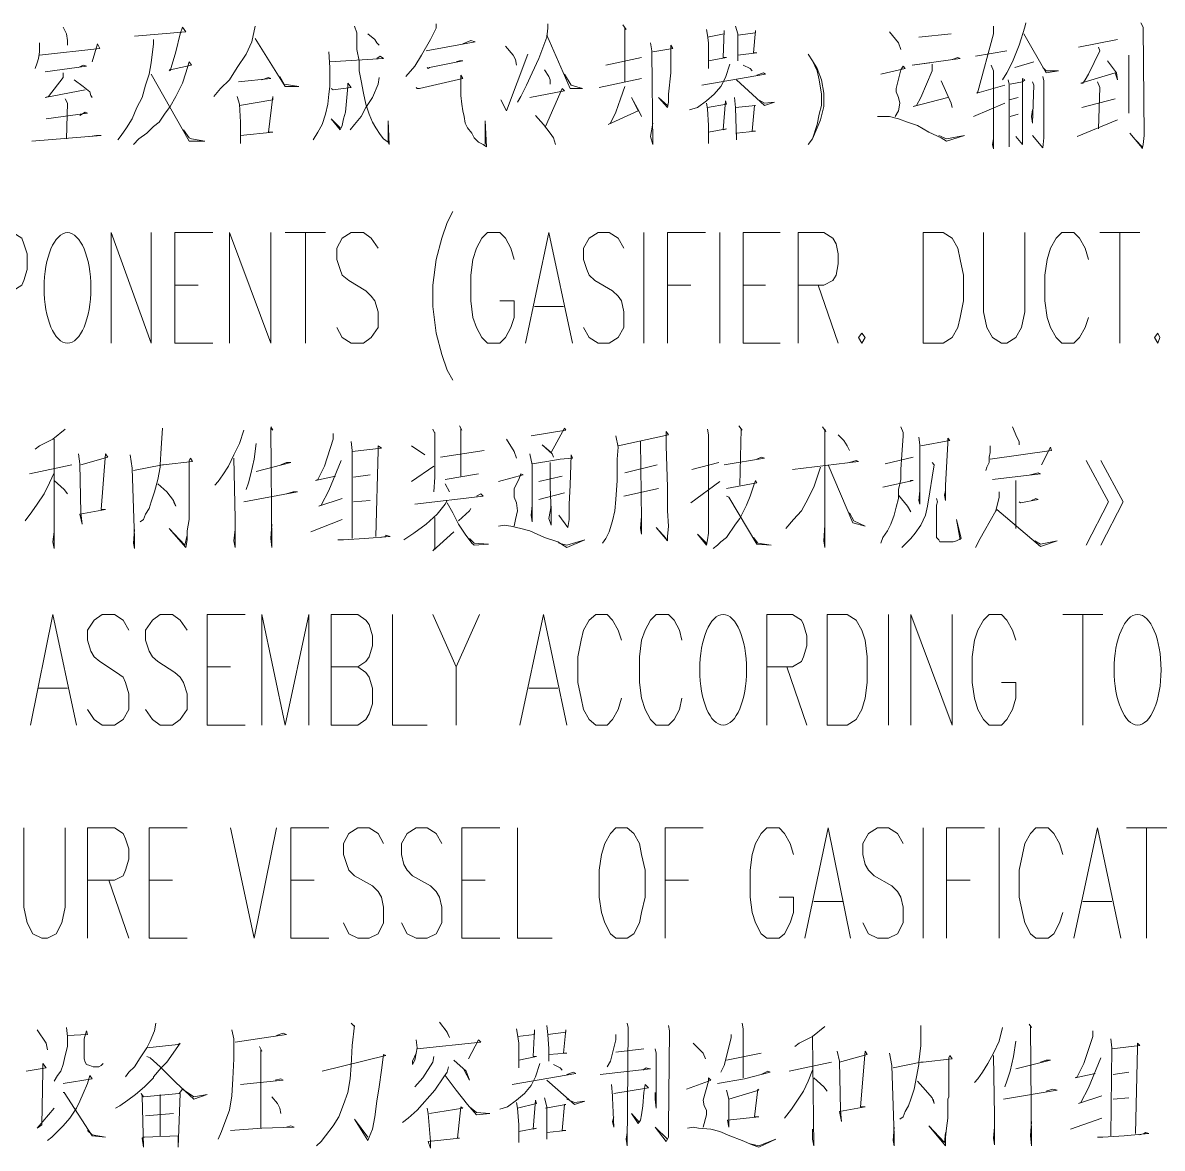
# Model space of a CAD drawing. Header units: millimetres. Extents: x 0 to 588, y 0 to 874.
# Drawn here: x 500.25 to 521.84, y 581.57 to 602.91 of the extents above; entities that cross this region are included whole.
import ezdxf

# ---------------------------------------------------------------- set-up
doc = ezdxf.new("R2010")
doc.units = ezdxf.units.MM
doc.layers.get('0').update_dxf_attribs({"lineweight": 18})

msp = doc.modelspace()

# ---------------------------------------------------------------- linework, layer by layer
at = {"color": 0, "lineweight": 0}
for points in [[(501.015, 602.826), (501.079, 602.7), (501.1, 602.573), (501.1, 602.488)], [(502.37, 602.657), (503.343, 602.742), (503.28, 602.826), (503.238, 602.7), (503.153, 602.361), (503.047, 602.001), (503.026, 602.022), (503.047, 602.022), (503.449, 602.107), (503.407, 602.17), (503.343, 601.959), (503.28, 601.768), (503.216, 601.641), (503.153, 601.514), (503.047, 601.323), (502.941, 601.176), (502.835, 601.028), (502.729, 600.943), (502.603, 600.816), (502.454, 600.71), (502.349, 600.604)], [(504.656, 602.848), (504.592, 602.552), (504.486, 602.319), (504.317, 602.065), (504.169, 601.832), (504, 601.663), (503.873, 601.514)], [(506.539, 602.848), (506.582, 602.721), (506.582, 602.403), (506.624, 602.192), (506.624, 602.001), (506.666, 601.811), (506.709, 601.578), (506.751, 601.366), (506.815, 601.176), (506.878, 601.028), (506.942, 600.922), (507.026, 600.794), (507.09, 600.71), (507.175, 600.646), (507.196, 600.604), (507.175, 601.049), (507.175, 600.646)], [(508.085, 602.89), (508.085, 602.806), (507.979, 602.594), (507.81, 602.297), (507.683, 602.086), (507.513, 601.895)], [(510.201, 602.89), (510.201, 602.806), (510.18, 602.636), (510.032, 602.234), (509.905, 601.959), (509.799, 601.726), (509.693, 601.514), (509.63, 601.409)], [(511.62, 602.869), (511.683, 602.784), (511.662, 602.806), (511.662, 601.789)], [(513.757, 602.848), (513.8, 602.7), (513.8, 602.192), (513.8, 602.297), (514.159, 602.34), (514.096, 602.34), (514.138, 602.763), (514.138, 602.721), (513.8, 602.678)], [(518.647, 602.848), (518.647, 602.7), (518.351, 601.599), (518.329, 601.578), (518.859, 601.726)], [(519.261, 602.911), (519.24, 602.826), (519.134, 602.488), (519.007, 602.17), (518.901, 601.959), (518.816, 601.832)], [(521.441, 602.911), (521.483, 602.826), (521.504, 600.774), (521.483, 600.604), (521.462, 600.519), (521.462, 600.54), (521.229, 600.816)], [(502.729, 602.594), (502.729, 602.509), (502.687, 602.149), (502.645, 601.938), (502.581, 601.726), (502.518, 601.493), (502.412, 601.303), (502.327, 601.091), (502.221, 600.922), (502.116, 600.774), (502.052, 600.689)], [(504.656, 602.615), (505.227, 601.705), (505.481, 601.705), (505.206, 601.747), (505.121, 601.895)], [(506.793, 602.7), (506.921, 602.594), (506.963, 602.53), (507.005, 602.488)], [(510.18, 602.678), (510.625, 601.663), (510.858, 601.663), (510.646, 601.726), (510.519, 601.938)], [(513.207, 602.784), (513.228, 602.678), (513.249, 602.53), (513.249, 602.043), (513.249, 602.192), (513.588, 602.255), (513.524, 602.255), (513.546, 602.763), (513.546, 602.7), (513.228, 602.636)], [(516.678, 602.742), (516.848, 602.53), (516.89, 602.403)], [(517.229, 602.636), (517.842, 602.7)], [(519.218, 602.7), (519.642, 601.959), (519.875, 602.001), (519.642, 602.001), (519.578, 602.065)], [(520.255, 602.446), (520.996, 602.594)], [(500.57, 602.53), (500.57, 602.361), (500.549, 602.234), (500.528, 602.149), (500.486, 602.043)], [(500.57, 602.297), (501.714, 602.424), (501.671, 602.509), (501.565, 602.17)], [(506.053, 602.361), (506.074, 602.065), (506.074, 601.705), (506.053, 601.557), (506.031, 601.366), (505.989, 601.176), (505.926, 600.985), (505.841, 600.837), (505.756, 600.689)], [(507.894, 602.382), (508.825, 602.552), (508.741, 602.573), (508.593, 602.509)], [(509.397, 602.467), (509.545, 602.297), (509.587, 602.212), (509.609, 602.107)], [(512.149, 602.53), (512.17, 602.382), (512.17, 602.361), (512.191, 600.604), (512.149, 600.752), (512.191, 601.006)], [(512.191, 602.361), (512.572, 602.424), (512.53, 602.488), (512.53, 601.959), (512.487, 601.557), (512.487, 601.409), (512.466, 601.303), (512.297, 601.493), (512.466, 601.345)], [(518.308, 602.276), (518.901, 602.382)], [(520.636, 602.446), (520.658, 602.382), (520.446, 601.938), (520.383, 601.832), (520.34, 601.768), (520.298, 601.768), (520.954, 601.959), (520.996, 601.832), (520.975, 601.959), (520.806, 602.192)], [(506.074, 602.17), (507.09, 602.234), (507.026, 602.276), (506.963, 602.234), (507.026, 602.276)], [(507.915, 602.065), (507.937, 602.043), (507.958, 602.065), (508.593, 602.192), (508.529, 602.192), (508.466, 602.17)], [(509.312, 601.451), (509.418, 601.239), (509.82, 602.319)], [(511.302, 602.107), (511.979, 602.255)], [(515.133, 600.604), (515.218, 600.71), (515.324, 600.964), (515.366, 601.069), (515.429, 601.323), (515.429, 601.578), (515.387, 601.832), (515.303, 602.043), (515.218, 602.192), (515.133, 602.319)], [(515.218, 602.192), (515.303, 602.001), (515.345, 601.832), (515.387, 601.557), (515.387, 601.345), (515.345, 601.176), (515.303, 600.985), (515.218, 600.71)], [(517.44, 602.149), (517.102, 602.107), (518.012, 602.234), (517.97, 602.255), (517.864, 602.212)], [(519.409, 602.17), (519.049, 602.065)], [(521.208, 602.297), (521.208, 601.197), (521.208, 601.451)], [(500.676, 601.98), (501.459, 602.086), (501.396, 602.107), (501.311, 602.065)], [(501.015, 601.959), (501.015, 601.874), (500.74, 601.514), (500.676, 601.493), (501.438, 601.641)], [(502.687, 601.938), (503.407, 600.668), (503.703, 600.668), (503.449, 600.71), (503.407, 600.731), (503.301, 600.879)], [(510.138, 602.022), (510.223, 601.895), (510.244, 601.832), (510.244, 601.747)], [(513.652, 602.128), (513.567, 601.874), (513.482, 601.705), (513.355, 601.557), (513.207, 601.43), (513.038, 601.303), (512.889, 601.26)], [(513.122, 601.726), (514.329, 601.938), (514.287, 601.959), (514.159, 601.917)], [(513.905, 602.107), (514.033, 602.043), (514.075, 602.001)], [(516.509, 601.938), (516.975, 602.043), (516.932, 602.086), (516.89, 602.022), (516.805, 601.663), (516.805, 601.599), (516.848, 601.493), (516.869, 601.387), (516.848, 601.239), (516.784, 601.133)], [(517.779, 601.493), (517.123, 601.323), (517.186, 601.345), (517.271, 601.493), (517.483, 602.001), (517.483, 602.128)], [(518.605, 602.107), (518.647, 602.001), (518.647, 600.519), (518.626, 600.604), (518.647, 600.71)], [(501.227, 601.832), (501.396, 601.705), (501.523, 601.599), (501.544, 601.535), (501.565, 601.493)], [(504.338, 601.789), (504.952, 601.853), (504.91, 601.874), (504.783, 601.832)], [(506.095, 601.663), (506.137, 601.641), (506.476, 601.683), (506.413, 601.768), (506.413, 601.705), (506.37, 601.218), (506.328, 601.091), (506.307, 600.964), (506.264, 600.879), (506.095, 601.091), (506.264, 600.922)], [(507.005, 601.874), (506.984, 601.747), (506.878, 601.493), (506.751, 601.303), (506.666, 601.133), (506.539, 600.985), (506.455, 600.879)], [(507.704, 601.683), (507.725, 601.663), (507.767, 601.663), (508.593, 601.853), (508.55, 601.917), (508.55, 601.535), (508.572, 601.366), (508.593, 601.239), (508.614, 601.133), (508.635, 601.006), (508.677, 600.922), (508.762, 600.816), (508.804, 600.731), (508.889, 600.646), (508.974, 600.604), (509.037, 600.562), (509.016, 601.049), (509.016, 600.604)], [(511.175, 601.683), (511.979, 601.853)], [(513.779, 601.832), (514.308, 601.345), (514.498, 601.409), (514.308, 601.387), (514.159, 601.472)], [(517.652, 601.811), (517.842, 601.387), (517.864, 601.303)], [(518.922, 601.832), (518.943, 601.747), (518.943, 600.562), (518.943, 600.668)], [(518.964, 601.747), (519.197, 601.789), (519.24, 601.832), (519.197, 601.853), (519.197, 600.604), (519.07, 600.752)], [(519.388, 601.789), (519.409, 601.726), (519.388, 601.006), (519.366, 601.133), (519.388, 601.26)], [(519.578, 601.895), (519.599, 601.811), (519.599, 600.731), (519.578, 600.54), (519.388, 600.774)], [(520.615, 601.789), (520.658, 601.683), (520.636, 600.9)], [(504.317, 601.514), (504.359, 601.366), (504.38, 601.028), (504.38, 600.625), (504.38, 600.774), (504.994, 600.837), (504.91, 600.837), (504.994, 601.514), (504.994, 601.451), (504.359, 601.345)], [(509.863, 601.493), (510.519, 601.62), (510.476, 601.663), (510.159, 600.943)], [(511.662, 601.705), (511.577, 601.472), (511.493, 601.218), (511.387, 601.006), (511.344, 600.985), (511.916, 601.239), (511.789, 601.493), (511.937, 601.218), (511.979, 601.133)], [(501.057, 601.472), (501.1, 601.387), (501.079, 600.71)], [(513.207, 601.387), (513.228, 601.282), (513.249, 600.964), (513.249, 600.625), (513.249, 600.837), (513.588, 600.9), (513.524, 600.879), (513.567, 601.43), (513.588, 601.366), (513.228, 601.303)], [(513.736, 601.493), (513.757, 601.303), (513.779, 600.689), (513.779, 600.816), (514.138, 600.858), (514.075, 600.858), (514.117, 601.345), (514.138, 601.345), (513.757, 601.303)], [(518.266, 601.133), (518.859, 601.387)], [(518.943, 601.451), (519.112, 601.493)], [(520.319, 601.303), (520.954, 601.472)], [(500.697, 601.091), (501.481, 601.197), (501.438, 601.218), (501.332, 601.154)], [(509.969, 601.154), (510.117, 600.985), (510.244, 600.816), (510.307, 600.731), (510.349, 600.604)], [(516.446, 601.133), (516.678, 601.133), (516.848, 601.091), (517.017, 601.028), (517.207, 600.964), (517.419, 600.837), (517.652, 600.731), (517.758, 600.668), (518.096, 600.774), (517.758, 600.71), (517.61, 600.774)], [(518.964, 601.133), (519.112, 601.176)], [(520.234, 600.752), (520.996, 601.069)], [(500.422, 600.668), (501.735, 600.774), (501.65, 600.774), (501.523, 600.752)], [(521.335, 600.689), (521.462, 600.562)], [(508.402, 599.334), (508.296, 599.122), (508.19, 598.826), (508.085, 598.424), (508.021, 597.937), (508.021, 597.535), (508.085, 597.027), (508.19, 596.625), (508.296, 596.328), (508.402, 596.138)], [(499.555, 596.836), (499.555, 598.932), (500.062, 598.932), (500.232, 598.826), (500.274, 598.72), (500.338, 598.53), (500.338, 598.234), (500.274, 598.022), (500.232, 597.937), (500.062, 597.831), (499.555, 597.831)], [(501.925, 596.836), (501.925, 598.932), (502.687, 596.836), (502.687, 598.932)], [(503.132, 596.836), (503.132, 598.932), (503.851, 598.932)], [(504.169, 596.836), (504.169, 598.932), (504.952, 596.836), (504.952, 598.932)], [(505.227, 598.932), (505.989, 598.932)], [(505.608, 598.932), (505.608, 596.836)], [(506.984, 598.636), (506.857, 598.826), (506.709, 598.932), (506.476, 598.932), (506.307, 598.826), (506.201, 598.636), (506.201, 598.424), (506.264, 598.234), (506.307, 598.128), (506.434, 598.022), (506.751, 597.831), (506.857, 597.726), (506.921, 597.641), (506.984, 597.429), (506.984, 597.133), (506.857, 596.942), (506.709, 596.836), (506.476, 596.836), (506.307, 596.942), (506.201, 597.133)], [(509.566, 598.424), (509.503, 598.636), (509.397, 598.826), (509.291, 598.932), (509.058, 598.932), (508.952, 598.826), (508.847, 598.636), (508.783, 598.424), (508.741, 598.128), (508.741, 597.641), (508.783, 597.323), (508.847, 597.133), (508.952, 596.942), (509.058, 596.836), (509.291, 596.836), (509.397, 596.942), (509.503, 597.133), (509.566, 597.323), (509.566, 597.641), (509.291, 597.641)], [(509.778, 596.836), (510.223, 598.932), (510.667, 596.836)], [(511.641, 598.636), (511.535, 598.826), (511.365, 598.932), (511.154, 598.932), (510.985, 598.826), (510.879, 598.636), (510.879, 598.424), (510.942, 598.234), (510.985, 598.128), (511.09, 598.022), (511.429, 597.831), (511.535, 597.726), (511.598, 597.641), (511.641, 597.429), (511.641, 597.133), (511.535, 596.942), (511.365, 596.836), (511.154, 596.836), (510.985, 596.942), (510.879, 597.133)], [(512.022, 598.932), (512.022, 596.836)], [(512.466, 596.836), (512.466, 598.932), (513.186, 598.932)], [(513.461, 598.932), (513.461, 596.836)], [(513.905, 596.836), (513.905, 598.932), (514.604, 598.932)], [(514.943, 596.836), (514.943, 598.932), (515.429, 598.932), (515.599, 598.826), (515.662, 598.72), (515.705, 598.53), (515.705, 598.339), (515.662, 598.128), (515.599, 598.022), (515.429, 597.937), (514.943, 597.937)], [(518.456, 598.932), (518.456, 597.429), (518.52, 597.133), (518.626, 596.942), (518.795, 596.836), (518.901, 596.836), (519.07, 596.942), (519.176, 597.133), (519.24, 597.429), (519.24, 598.932)], [(520.446, 598.424), (520.383, 598.636), (520.277, 598.826), (520.171, 598.932), (519.938, 598.932), (519.832, 598.826), (519.726, 598.636), (519.663, 598.424), (519.62, 598.128), (519.62, 597.641), (519.663, 597.323), (519.726, 597.133), (519.832, 596.942), (519.938, 596.836), (520.171, 596.836), (520.277, 596.942), (520.383, 597.133), (520.446, 597.323)], [(520.658, 598.932), (521.42, 598.932)], [(521.039, 598.932), (521.039, 596.836)], [(503.132, 597.937), (503.576, 597.937)], [(512.466, 597.937), (512.911, 597.937)], [(513.905, 597.937), (514.329, 597.937)], [(515.324, 597.937), (515.705, 596.836)], [(509.947, 597.535), (510.498, 597.535)], [(503.132, 596.836), (503.851, 596.836)], [(513.905, 596.836), (514.604, 596.836)], [(504.952, 595.249), (504.994, 595.186), (504.952, 595.228), (504.973, 592.963), (504.952, 593.132), (504.973, 593.408)], [(508.529, 595.27), (508.572, 595.186), (508.55, 595.228), (508.55, 594.318)], [(513.821, 595.27), (513.884, 595.186), (513.863, 595.207), (513.842, 594.148)], [(515.408, 595.249), (515.472, 595.164), (515.451, 595.207), (515.451, 592.963), (515.429, 593.09), (515.451, 593.386)], [(516.89, 595.249), (516.932, 595.143), (516.932, 595.08), (516.911, 594.719), (516.89, 594.445), (516.89, 594.254), (516.848, 594.064), (516.848, 593.894), (516.805, 593.725), (516.763, 593.577), (516.699, 593.408), (516.636, 593.28), (516.551, 593.154), (516.509, 593.048)], [(519.007, 595.249), (519.091, 595.058), (519.134, 594.974), (519.134, 594.91)], [(501.057, 595.207), (500.825, 595.016), (500.57, 594.889), (500.486, 594.826)], [(502.899, 595.228), (502.878, 594.847), (502.856, 594.529), (502.856, 594.487), (502.814, 594.254), (502.751, 594.021), (502.687, 593.831), (502.645, 593.704), (502.581, 593.598), (502.539, 593.492), (502.476, 593.45)], [(504.444, 595.186), (504.359, 594.932), (504.253, 594.719), (504.148, 594.508), (504.042, 594.339), (503.957, 594.212), (503.894, 594.148)], [(506.137, 595.122), (506.137, 595.016), (505.968, 594.508), (505.841, 594.254), (505.799, 594.233), (506.18, 594.318)], [(508.021, 595.207), (508.063, 595.122), (508.063, 595.143), (508.063, 594.297), (508.042, 594.021)], [(509.884, 595.08), (510.54, 595.186), (510.519, 595.228), (510.265, 594.762), (510.096, 594.91), (510.286, 594.741), (510.307, 594.678)], [(511.493, 595.08), (511.535, 594.868), (511.514, 594.635), (511.514, 594.233), (511.493, 593.873), (511.471, 593.661), (511.429, 593.471), (511.365, 593.259), (511.302, 593.132), (511.238, 593.048)], [(511.535, 594.889), (512.487, 595.101), (512.445, 595.164), (512.445, 594.889), (512.466, 594.106), (512.466, 593.661), (512.487, 593.365), (512.466, 593.175), (512.466, 593.09), (512.255, 593.344), (512.445, 593.132)], [(513.228, 595.207), (513.249, 595.101), (513.249, 593.238), (513.228, 593.111), (513.207, 593.005), (513.038, 593.217), (513.207, 593.048)], [(515.705, 595.101), (515.811, 594.995), (515.874, 594.889), (515.916, 594.804)], [(517.229, 595.058), (517.25, 594.91), (517.25, 593.788), (517.229, 593.852), (517.25, 594.043)], [(517.271, 594.889), (517.821, 594.995), (517.779, 595.037), (517.779, 594.932), (517.737, 594.148), (517.737, 593.852), (517.716, 593.958), (517.737, 594.043)], [(500.846, 595.016), (500.846, 592.942), (500.825, 593.069), (500.846, 593.259)], [(504.677, 594.932), (504.635, 594.635), (504.571, 594.36), (504.529, 594.19), (504.486, 594.064)], [(506.476, 594.974), (506.497, 594.804), (506.497, 593.132)], [(506.497, 594.783), (507.048, 594.847), (506.984, 594.889), (506.984, 594.804), (506.942, 593.175)], [(507.619, 594.889), (507.873, 594.719)], [(509.418, 595.016), (509.566, 594.783), (509.609, 594.656)], [(511.958, 594.974), (511.979, 593.492), (511.979, 593.217), (511.958, 593.323), (511.979, 593.556)], [(518.583, 594.889), (518.583, 594.762), (518.562, 594.678), (518.562, 594.572), (518.52, 594.487), (518.499, 594.423)], [(518.583, 594.635), (519.747, 594.804), (519.726, 594.868), (519.557, 594.529)], [(501.311, 594.741), (501.332, 594.551), (501.354, 593.619), (501.375, 593.408), (501.332, 593.598), (501.819, 593.683), (501.735, 593.683), (501.819, 594.741), (501.862, 594.678), (501.354, 594.529)], [(502.285, 594.719), (502.327, 594.466), (502.37, 593.132), (502.37, 592.942), (502.349, 593.048), (502.37, 593.302)], [(502.349, 594.423), (502.899, 594.529), (502.92, 594.529), (503.47, 594.593), (503.428, 594.656), (503.407, 594.614), (503.407, 593.492), (503.365, 593.28), (503.365, 593.111), (503.343, 592.963), (503.026, 593.323), (503.322, 593.005), (503.365, 593.196)], [(504.253, 594.656), (504.275, 593.513), (504.275, 592.963), (504.253, 593.09), (504.275, 593.302)], [(506.286, 594.614), (506.053, 594.043), (505.904, 593.767), (505.862, 593.746), (506.307, 593.894)], [(508.169, 594.678), (508.995, 594.804)], [(509.863, 594.741), (509.905, 594.529), (509.905, 593.45), (509.884, 593.577), (509.905, 593.767)], [(509.905, 594.551), (510.18, 594.593), (510.434, 594.635), (510.667, 594.656), (510.646, 594.719), (510.625, 594.148), (510.603, 593.788), (510.603, 593.492), (510.582, 593.344), (510.413, 593.577)], [(513.546, 594.529), (514.308, 594.656), (514.244, 594.678), (514.159, 594.635)], [(514.837, 594.445), (516.086, 594.593), (516.043, 594.614), (515.916, 594.572)], [(516.594, 594.551), (517.123, 594.678)], [(520.404, 593.005), (520.827, 593.831), (520.404, 594.614)], [(520.679, 594.614), (521.102, 593.831), (520.679, 593.005)], [(500.846, 594.381), (500.761, 594.19), (500.655, 593.979), (500.528, 593.788), (500.422, 593.64), (500.295, 593.471)], [(501.184, 594.529), (500.38, 594.36)], [(504.677, 594.402), (505.333, 594.572), (505.248, 594.572), (505.142, 594.529)], [(507.619, 594.212), (508.042, 594.508)], [(510.244, 594.572), (510.244, 594.106), (510.265, 593.661), (510.265, 593.386), (510.223, 593.513), (510.265, 593.746)], [(512.276, 594.529), (511.662, 594.381)], [(512.932, 594.445), (513.44, 594.572)], [(515.366, 594.487), (515.239, 594.106), (515.218, 594.064), (515.133, 593.894), (515.006, 593.661), (514.858, 593.492), (514.71, 593.323)], [(515.514, 594.529), (515.98, 593.429), (516.213, 593.365), (516.001, 593.471), (515.916, 593.619)], [(517.483, 594.572), (517.525, 594.529), (517.483, 594.297), (517.44, 594.021), (517.398, 593.746), (517.356, 593.577), (517.271, 593.386), (517.165, 593.238), (517.081, 593.132), (516.975, 593.027), (516.911, 592.963)], [(518.626, 594.254), (519.536, 594.36), (519.494, 594.381), (519.345, 594.339)], [(500.846, 594.233), (501.036, 594.064), (501.1, 593.979)], [(502.814, 594.169), (502.983, 594.021), (503.111, 593.852), (503.153, 593.746), (503.111, 593.831)], [(506.836, 594.339), (506.518, 594.297)], [(508.254, 594.254), (508.889, 594.36)], [(508.254, 594.169), (508.339, 594.021)], [(509.27, 594.212), (509.736, 594.339), (509.693, 594.36), (509.651, 594.254), (509.566, 594.085), (509.566, 593.915), (509.609, 593.81), (509.63, 593.661), (509.587, 593.492), (509.566, 593.365)], [(510.032, 594.212), (510.476, 594.318)], [(512.911, 593.81), (513.461, 594.212)], [(513.588, 594.085), (514.159, 594.19), (514.138, 594.233), (514.096, 594.127), (514.033, 593.937), (513.969, 593.767), (513.842, 593.513), (513.757, 593.408), (513.588, 593.154), (513.482, 593.069), (513.419, 593.005), (513.334, 592.942)], [(516.551, 594.106), (517.123, 594.233), (517.081, 594.233), (517.059, 594.212)], [(519.07, 594.233), (519.07, 593.323)], [(504.444, 593.831), (505.46, 594.021), (505.375, 594.021), (505.248, 593.979)], [(507.683, 593.788), (508.974, 593.937), (508.931, 593.979), (508.847, 593.937)], [(510.032, 593.873), (510.519, 594)], [(511.641, 593.937), (512.297, 594.085)], [(516.848, 593.958), (517.017, 593.746), (517.081, 593.64)], [(518.753, 594.021), (518.753, 593.915), (518.689, 593.661), (518.583, 593.471), (518.477, 593.28), (518.393, 593.132), (518.308, 592.963)], [(506.518, 593.831), (506.836, 593.852)], [(508.296, 593.852), (508.254, 593.788), (508.106, 593.598), (507.894, 593.408), (507.661, 593.238), (507.471, 593.111)], [(508.296, 593.81), (508.402, 593.619), (508.508, 593.408), (508.635, 593.217), (508.762, 593.048), (508.804, 593.005), (509.079, 593.027), (508.804, 593.048), (508.72, 593.132)], [(513.588, 593.937), (513.63, 593.915), (514.159, 593.027), (514.435, 593.005), (514.181, 593.048), (514.096, 593.154)], [(517.567, 593.894), (517.588, 593.831), (517.567, 593.767), (517.567, 593.154), (517.61, 593.111), (517.631, 593.069), (517.885, 593.069), (517.948, 593.09), (518.033, 593.132), (517.948, 593.492), (518.012, 593.111)], [(519.134, 593.831), (519.155, 593.81), (519.494, 593.873), (519.451, 593.894), (519.366, 593.852)], [(508.063, 593.534), (508.063, 592.942), (508.021, 592.899), (508.423, 593.259)], [(508.741, 593.704), (508.72, 593.661), (508.508, 593.471)], [(518.689, 593.661), (518.71, 593.683), (519.536, 592.984), (519.853, 593.09), (519.536, 593.027), (519.43, 593.09)], [(505.714, 593.259), (506.307, 593.492)], [(509.27, 593.365), (509.376, 593.386), (509.503, 593.365), (509.693, 593.323), (509.863, 593.28), (510.138, 593.154), (510.392, 593.069), (510.561, 592.963), (510.9, 593.111), (510.561, 593.005), (510.413, 593.048)], [(506.222, 593.111), (506.328, 593.111), (506.73, 593.132), (507.217, 593.175), (507.132, 593.196), (507.132, 593.175), (507.026, 593.154)], [(500.401, 589.597), (500.825, 591.693), (501.269, 589.597)], [(502.264, 591.397), (502.158, 591.587), (501.989, 591.693), (501.756, 591.693), (501.608, 591.587), (501.481, 591.397), (501.481, 591.206), (501.544, 590.995), (501.608, 590.889), (501.714, 590.804), (502.031, 590.592), (502.158, 590.508), (502.2, 590.402), (502.264, 590.19), (502.264, 589.894), (502.158, 589.703), (501.989, 589.597), (501.756, 589.597), (501.608, 589.703), (501.481, 589.894)], [(503.365, 591.397), (503.238, 591.587), (503.089, 591.693), (502.856, 591.693), (502.708, 591.587), (502.581, 591.397), (502.581, 591.206), (502.645, 590.995), (502.708, 590.889), (502.814, 590.804), (503.132, 590.592), (503.238, 590.508), (503.301, 590.402), (503.365, 590.19), (503.365, 589.894), (503.238, 589.703), (503.089, 589.597), (502.856, 589.597), (502.708, 589.703), (502.581, 589.894)], [(503.745, 589.597), (503.745, 591.693), (504.465, 591.693)], [(504.783, 589.597), (504.783, 591.693), (505.227, 589.597), (505.672, 591.693), (505.672, 589.597)], [(506.095, 589.597), (506.095, 591.693), (506.603, 591.693), (506.751, 591.587), (506.815, 591.503), (506.878, 591.291), (506.878, 591.1), (506.815, 590.889), (506.751, 590.804), (506.603, 590.698), (506.095, 590.698)], [(507.259, 591.693), (507.259, 589.597), (507.915, 589.597)], [(508.021, 591.693), (508.466, 590.698), (508.466, 589.597)], [(508.91, 591.693), (508.466, 590.698)], [(509.672, 589.597), (510.117, 591.693), (510.561, 589.597)], [(511.598, 591.206), (511.535, 591.397), (511.429, 591.587), (511.323, 591.693), (511.111, 591.693), (510.985, 591.587), (510.879, 591.397), (510.836, 591.206), (510.773, 590.889), (510.773, 590.402), (510.836, 590.106), (510.879, 589.894), (510.985, 589.703), (511.111, 589.597), (511.323, 589.597), (511.429, 589.703), (511.535, 589.894), (511.598, 590.106)], [(512.741, 591.206), (512.699, 591.397), (512.593, 591.587), (512.487, 591.693), (512.255, 591.693), (512.149, 591.587), (512.043, 591.397), (511.979, 591.206), (511.937, 590.889), (511.937, 590.402), (511.979, 590.106), (512.043, 589.894), (512.149, 589.703), (512.255, 589.597), (512.487, 589.597), (512.593, 589.703), (512.699, 589.894), (512.741, 590.106)], [(514.35, 589.597), (514.35, 591.693), (514.837, 591.693), (515.006, 591.587), (515.048, 591.503), (515.112, 591.291), (515.112, 591.1), (515.048, 590.889), (515.006, 590.804), (514.837, 590.698), (514.35, 590.698)], [(516.657, 591.693), (516.657, 589.597)], [(517.081, 589.597), (517.081, 591.693), (517.864, 589.597), (517.864, 591.693)], [(519.07, 591.206), (519.007, 591.397), (518.901, 591.587), (518.795, 591.693), (518.562, 591.693), (518.456, 591.587), (518.351, 591.397), (518.287, 591.206), (518.245, 590.889), (518.245, 590.402), (518.287, 590.106), (518.351, 589.894), (518.456, 589.703), (518.562, 589.597), (518.795, 589.597), (518.901, 589.703), (519.007, 589.894), (519.07, 590.106), (519.07, 590.402), (518.795, 590.402)], [(519.959, 591.693), (520.721, 591.693)], [(520.34, 591.693), (520.34, 589.597)], [(503.745, 590.698), (504.19, 590.698)], [(506.603, 590.698), (506.751, 590.592), (506.815, 590.508), (506.878, 590.296), (506.878, 590), (506.815, 589.809), (506.751, 589.703), (506.603, 589.597), (506.095, 589.597)], [(514.731, 590.698), (515.112, 589.597)], [(500.549, 590.296), (501.1, 590.296)], [(509.841, 590.296), (510.392, 590.296)], [(503.745, 589.597), (504.465, 589.597)], [(500.274, 587.65), (500.274, 586.147), (500.338, 585.851), (500.443, 585.639), (500.613, 585.555), (500.719, 585.555), (500.888, 585.639), (500.994, 585.851), (501.057, 586.147), (501.057, 587.65)], [(501.481, 585.555), (501.481, 587.65), (501.989, 587.65), (502.158, 587.544), (502.2, 587.438), (502.264, 587.248), (502.264, 587.058), (502.2, 586.846), (502.158, 586.74), (501.989, 586.655), (501.481, 586.655)], [(502.645, 585.555), (502.645, 587.65), (503.365, 587.65)], [(504.19, 587.65), (504.635, 585.555), (505.058, 587.65)], [(505.333, 585.555), (505.333, 587.65), (506.053, 587.65)], [(507.09, 587.354), (506.984, 587.544), (506.815, 587.65), (506.603, 587.65), (506.434, 587.544), (506.328, 587.354), (506.328, 587.142), (506.391, 586.952), (506.434, 586.846), (506.539, 586.74), (506.878, 586.549), (506.984, 586.444), (507.048, 586.337), (507.09, 586.147), (507.09, 585.851), (506.984, 585.639), (506.815, 585.555), (506.603, 585.555), (506.434, 585.639), (506.328, 585.851)], [(508.19, 587.354), (508.085, 587.544), (507.915, 587.65), (507.704, 587.65), (507.534, 587.544), (507.428, 587.354), (507.428, 587.142), (507.471, 586.952), (507.534, 586.846), (507.64, 586.74), (507.979, 586.549), (508.085, 586.444), (508.148, 586.337), (508.19, 586.147), (508.19, 585.851), (508.085, 585.639), (507.915, 585.555), (507.704, 585.555), (507.534, 585.639), (507.428, 585.851)], [(508.572, 585.555), (508.572, 587.65), (509.291, 587.65)], [(509.63, 587.65), (509.63, 585.555), (510.286, 585.555)], [(512.424, 585.555), (512.424, 587.65), (513.144, 587.65)], [(514.858, 587.142), (514.794, 587.354), (514.689, 587.544), (514.583, 587.65), (514.35, 587.65), (514.244, 587.544), (514.138, 587.354), (514.075, 587.142), (514.033, 586.846), (514.033, 586.337), (514.075, 586.042), (514.138, 585.851), (514.244, 585.639), (514.35, 585.555), (514.583, 585.555), (514.689, 585.639), (514.794, 585.851), (514.858, 586.042), (514.858, 586.337), (514.583, 586.337)], [(515.07, 585.555), (515.514, 587.65), (515.938, 585.555)], [(516.932, 587.354), (516.827, 587.544), (516.657, 587.65), (516.446, 587.65), (516.276, 587.544), (516.17, 587.354), (516.17, 587.142), (516.213, 586.952), (516.276, 586.846), (516.382, 586.74), (516.721, 586.549), (516.827, 586.444), (516.89, 586.337), (516.932, 586.147), (516.932, 585.851), (516.827, 585.639), (516.657, 585.555), (516.446, 585.555), (516.276, 585.639), (516.17, 585.851)], [(517.313, 587.65), (517.313, 585.555)], [(517.758, 585.555), (517.758, 587.65), (518.477, 587.65)], [(518.753, 587.65), (518.753, 585.555)], [(519.959, 587.142), (519.896, 587.354), (519.79, 587.544), (519.684, 587.65), (519.451, 587.65), (519.345, 587.544), (519.24, 587.354), (519.197, 587.142), (519.134, 586.846), (519.134, 586.337), (519.197, 586.042), (519.24, 585.851), (519.345, 585.639), (519.451, 585.555), (519.684, 585.555), (519.79, 585.639), (519.896, 585.851), (519.959, 586.042)], [(520.171, 585.555), (520.615, 587.65), (521.06, 585.555)], [(521.166, 587.65), (521.928, 587.65)], [(521.547, 587.65), (521.547, 585.555)], [(501.883, 586.655), (502.264, 585.555)], [(502.645, 586.655), (503.089, 586.655)], [(505.333, 586.655), (505.777, 586.655)], [(508.572, 586.655), (509.016, 586.655)], [(512.424, 586.655), (512.868, 586.655)], [(517.758, 586.655), (518.202, 586.655)], [(515.239, 586.253), (515.789, 586.253)], [(520.34, 586.253), (520.89, 586.253)], [(502.645, 585.555), (503.365, 585.555)], [(505.333, 585.555), (506.053, 585.555)], [(508.572, 585.555), (509.291, 585.555)], [(500.528, 583.819), (500.697, 583.565), (500.719, 583.438)], [(501.079, 583.861), (501.1, 583.692), (501.1, 583.501), (501.057, 583.332), (501.015, 583.162), (500.973, 583.036), (500.909, 582.951), (500.846, 582.845)], [(501.1, 583.713), (501.481, 583.734), (501.459, 583.798), (501.417, 583.65), (501.417, 583.269), (501.438, 583.205), (501.459, 583.162), (501.523, 583.142), (501.587, 583.12), (501.692, 583.12), (501.735, 583.142), (501.777, 583.184)], [(502.772, 583.946), (502.751, 583.798), (502.666, 583.607), (502.603, 583.48), (502.476, 583.29), (502.37, 583.12), (502.264, 583.015), (502.2, 582.93)], [(504.211, 583.819), (504.253, 583.65), (504.253, 583.269), (504.232, 582.888), (504.211, 582.57), (504.169, 582.295), (504.084, 582.062), (504.021, 581.893), (503.957, 581.745)], [(506.476, 583.946), (506.539, 583.883), (506.539, 583.904), (506.497, 583.523), (506.476, 583.142), (506.455, 582.888), (506.413, 582.633), (506.328, 582.401), (506.243, 582.168), (506.137, 581.999), (505.989, 581.808), (505.904, 581.702), (505.82, 581.618)], [(508.148, 583.967), (508.296, 583.777), (508.339, 583.671), (508.254, 583.84)], [(509.609, 583.84), (509.63, 583.734), (509.651, 583.565), (509.651, 583.099), (509.651, 583.247), (509.99, 583.311), (509.926, 583.311), (509.947, 583.819), (509.947, 583.734), (509.63, 583.692)], [(510.18, 583.904), (510.201, 583.734), (510.223, 583.459), (510.223, 583.226), (510.223, 583.353), (510.561, 583.375), (510.498, 583.375), (510.54, 583.819), (510.54, 583.777), (510.201, 583.734)], [(511.704, 583.946), (511.725, 583.861), (511.704, 581.618), (511.683, 581.745), (511.704, 581.872)], [(512.487, 583.904), (512.509, 583.798), (512.487, 581.977), (512.487, 581.787), (512.466, 581.745), (512.445, 581.702), (512.233, 581.977), (512.466, 581.745)], [(513.884, 583.946), (513.905, 583.84), (513.905, 582.909)], [(515.451, 583.883), (515.218, 583.692), (514.964, 583.565), (514.879, 583.501)], [(517.271, 583.904), (517.271, 583.523), (517.229, 583.205), (517.229, 583.162), (517.186, 582.93), (517.144, 582.697), (517.081, 582.507), (517.038, 582.38), (516.975, 582.274), (516.932, 582.168), (516.869, 582.126)], [(518.816, 583.861), (518.753, 583.607), (518.647, 583.375), (518.541, 583.184), (518.435, 583.015), (518.351, 582.888), (518.287, 582.824)], [(519.324, 583.925), (519.366, 583.861), (519.345, 583.904), (519.366, 581.618), (519.345, 581.808), (519.366, 582.083)], [(520.531, 583.798), (520.531, 583.692), (520.361, 583.184), (520.234, 582.93), (520.192, 582.909), (520.573, 582.994)], [(504.275, 583.586), (505.248, 583.734), (505.185, 583.755), (505.058, 583.713)], [(507.704, 583.629), (507.725, 583.48), (507.704, 583.375), (507.683, 583.247), (507.64, 583.162), (507.64, 583.226), (507.704, 583.375)], [(507.725, 583.459), (508.931, 583.586), (508.889, 583.629), (508.699, 583.269)], [(511.493, 583.734), (511.493, 583.629), (511.387, 583.226), (511.323, 583.12)], [(513.673, 583.734), (513.673, 583.671), (513.588, 583.311), (513.546, 583.142), (513.482, 583.015)], [(515.218, 583.692), (515.239, 581.618), (515.218, 581.745), (515.218, 581.935)], [(519.07, 583.607), (519.028, 583.311), (518.964, 583.036), (518.901, 582.845), (518.859, 582.74)], [(520.869, 583.65), (520.89, 583.48), (520.869, 581.808)], [(502.603, 583.48), (503.195, 583.544), (503.238, 583.565), (502.983, 583.205), (502.878, 583.099), (502.729, 582.93), (502.729, 582.909), (502.56, 582.74), (502.391, 582.591), (502.243, 582.486), (502.094, 582.38), (502.01, 582.337)], [(504.74, 583.501), (504.783, 583.417), (504.762, 583.438), (504.762, 581.956)], [(511.493, 583.396), (512.022, 583.459)], [(512.233, 583.459), (512.255, 583.375), (512.255, 582.337), (512.233, 582.507), (512.233, 582.633)], [(512.953, 583.565), (513.144, 583.375), (513.186, 583.269)], [(513.588, 583.247), (514.244, 583.375)], [(515.683, 583.417), (515.726, 583.226), (515.747, 582.295), (515.768, 582.083), (515.726, 582.274), (516.213, 582.359), (516.128, 582.359), (516.213, 583.417), (516.255, 583.353), (515.726, 583.205)], [(516.678, 583.375), (516.721, 583.142), (516.763, 581.808), (516.763, 581.618), (516.742, 581.723), (516.763, 581.977)], [(520.89, 583.459), (521.42, 583.523), (521.377, 583.565), (521.377, 583.48), (521.335, 581.851)], [(500.317, 583.036), (500.697, 583.099), (500.634, 583.184), (500.634, 583.036), (500.613, 582.019), (500.528, 581.956), (500.846, 582.337)], [(502.603, 583.311), (502.666, 583.29), (502.856, 583.12), (503.153, 582.824), (503.491, 582.507), (503.745, 582.591), (503.491, 582.549), (503.28, 582.697), (503.216, 582.612), (502.539, 582.549), (502.497, 582.612), (502.518, 582.57), (502.539, 581.596), (502.518, 581.766), (502.539, 581.787), (502.56, 581.787), (503.195, 581.808), (503.195, 581.596), (503.238, 582.612)], [(505.926, 583.036), (507.132, 583.332), (507.09, 583.353), (507.048, 583.057), (507.005, 582.74), (506.963, 582.464), (506.921, 582.168), (506.878, 581.935), (506.815, 581.787), (506.793, 581.723), (506.539, 582.126), (506.793, 581.787)], [(508.042, 583.311), (508.021, 583.205), (507.831, 582.909), (507.683, 582.74)], [(508.423, 583.247), (508.656, 583.036), (508.72, 582.866), (508.614, 583.057)], [(510.053, 583.184), (509.969, 582.93), (509.884, 582.761), (509.757, 582.612), (509.609, 582.486), (509.439, 582.359), (509.291, 582.316)], [(510.307, 583.162), (510.434, 583.099), (510.476, 583.057)], [(515.578, 583.205), (514.773, 583.036)], [(516.742, 583.099), (517.271, 583.205), (517.313, 583.205), (517.864, 583.269), (517.821, 583.332), (517.8, 583.29), (517.8, 582.549), (517.779, 582.507), (517.779, 582.147), (517.758, 581.956), (517.737, 581.787), (517.737, 581.618), (517.419, 581.999), (517.716, 581.681), (517.737, 581.872)], [(518.647, 583.332), (518.668, 582.189), (518.668, 581.639), (518.647, 581.766), (518.668, 581.977)], [(519.07, 583.078), (519.726, 583.247), (519.642, 583.247), (519.536, 583.205)], [(520.679, 583.29), (520.446, 582.718), (520.298, 582.443), (520.255, 582.422), (520.7, 582.57)], [(501.015, 582.803), (501.565, 582.888), (501.523, 582.951), (501.481, 582.803), (501.396, 582.612), (501.332, 582.464), (501.269, 582.337), (501.142, 582.147), (501.015, 581.999), (500.803, 581.787), (500.719, 581.723)], [(508.317, 583.12), (508.296, 583.015), (508.233, 582.93), (508.063, 582.676), (507.725, 582.295), (507.555, 582.147), (507.45, 582.062)], [(508.254, 582.951), (508.466, 582.676), (508.677, 582.401), (508.847, 582.21), (509.101, 582.231), (508.847, 582.253), (508.72, 582.359)], [(509.524, 582.782), (510.731, 582.994), (510.688, 583.015), (510.561, 582.972)], [(511.196, 582.972), (512.149, 583.078), (512.128, 583.078), (512.064, 583.099), (512, 583.057)], [(513.419, 582.803), (513.927, 582.888), (514.413, 583.015), (514.371, 583.036), (514.244, 582.972)], [(515.218, 583.057), (515.133, 582.845), (515.048, 582.655), (514.922, 582.464), (514.816, 582.316), (514.689, 582.147)], [(521.208, 583.015), (520.912, 582.972)], [(504.38, 582.782), (505.185, 582.866), (505.142, 582.888), (505.037, 582.866)], [(510.18, 582.866), (510.709, 582.401), (510.9, 582.464), (510.709, 582.443), (510.561, 582.507)], [(511.408, 582.782), (511.429, 582.57), (511.429, 582.528), (511.45, 581.977), (511.429, 582.083), (511.45, 582.168)], [(511.45, 582.612), (512.106, 582.718), (512.043, 582.782), (512.022, 582.633), (512, 582.38), (511.979, 582.21), (511.958, 582.104), (511.916, 582.041), (511.789, 582.231), (511.937, 582.062)], [(512.826, 582.697), (513.249, 582.845), (513.249, 582.909), (513.292, 582.866), (513.249, 582.845), (513.144, 582.486), (513.165, 582.38), (513.207, 582.295), (513.207, 582.21), (513.144, 581.977)], [(515.239, 582.909), (515.429, 582.74), (515.493, 582.655)], [(517.207, 582.845), (517.356, 582.676), (517.483, 582.528), (517.525, 582.422), (517.504, 582.507)], [(501.015, 582.633), (501.036, 582.633), (501.565, 581.808), (501.819, 581.787), (501.565, 581.829), (501.481, 581.914)], [(502.856, 582.591), (502.856, 581.808)], [(504.973, 582.549), (505.079, 582.422), (505.121, 582.337), (505.142, 582.231)], [(510.138, 582.528), (510.18, 582.359), (510.18, 581.745), (510.18, 581.872), (510.54, 581.914), (510.476, 581.914), (510.519, 582.401), (510.54, 582.401), (510.159, 582.337)], [(513.588, 582.676), (513.63, 582.507), (513.63, 581.977), (513.609, 582.104), (514.202, 582.168), (514.117, 582.168), (514.181, 582.697), (514.202, 582.676), (513.63, 582.507)], [(518.837, 582.507), (519.853, 582.676), (519.769, 582.697), (519.642, 582.655)], [(520.912, 582.507), (521.208, 582.528)], [(507.915, 582.337), (507.937, 582.231), (507.979, 581.702), (507.979, 581.575), (507.937, 581.702), (508.529, 581.766), (508.487, 581.766), (508.55, 582.359), (508.593, 582.337), (507.958, 582.231)], [(509.609, 582.443), (509.63, 582.337), (509.651, 582.019), (509.651, 581.681), (509.651, 581.893), (509.99, 581.956), (509.926, 581.935), (509.969, 582.486), (509.99, 582.422), (509.63, 582.337)], [(502.581, 582.189), (503.111, 582.231)], [(520.107, 581.935), (520.7, 582.147)], [(504.19, 581.914), (504.783, 581.956), (505.397, 581.977), (505.333, 581.999), (505.248, 581.977)], [(512.847, 581.956), (512.953, 581.977), (513.059, 581.956), (513.292, 581.935), (513.461, 581.893), (513.652, 581.808), (513.884, 581.723), (514.075, 581.639), (514.202, 581.596), (514.519, 581.745), (514.202, 581.618), (514.033, 581.66)], [(520.615, 581.787), (520.721, 581.787), (521.123, 581.808), (521.589, 581.851), (521.525, 581.872), (521.504, 581.851), (521.42, 581.829)]]:
    msp.add_lwpolyline(points, dxfattribs=at)
for points in [[(517.313, 596.836), (517.313, 598.932), (517.694, 598.932), (517.864, 598.826), (517.97, 598.636), (518.012, 598.424), (518.075, 598.128), (518.075, 597.641), (518.012, 597.323), (517.97, 597.133), (517.864, 596.942), (517.694, 596.836)], [(516.149, 597.027), (516.086, 596.942), (516.149, 596.836), (516.213, 596.942)], [(521.758, 597.027), (521.695, 596.942), (521.758, 596.836), (521.801, 596.942)], [(515.493, 589.597), (515.493, 591.693), (515.874, 591.693), (516.043, 591.587), (516.149, 591.397), (516.213, 591.206), (516.255, 590.889), (516.255, 590.402), (516.213, 590.106), (516.149, 589.894), (516.043, 589.703), (515.874, 589.597)], [(511.493, 587.65), (511.387, 587.544), (511.281, 587.354), (511.217, 587.142), (511.175, 586.846), (511.175, 586.337), (511.217, 586.042), (511.281, 585.851), (511.387, 585.639), (511.493, 585.555), (511.704, 585.555), (511.831, 585.639), (511.937, 585.851), (511.979, 586.042), (512.043, 586.337), (512.043, 586.846), (511.979, 587.142), (511.937, 587.354), (511.831, 587.544), (511.704, 587.65)]]:
    msp.add_lwpolyline(points, close=True, dxfattribs=at)
for centre, ratio in [((501.1, 597.884), 0.424171), ((513.524, 590.645), 0.424242), ((521.377, 590.645), 0.424242)]:
    msp.add_ellipse(centre, major_axis=(0, 1.048), ratio=ratio, dxfattribs=at)

doc.saveas('drawing.dxf')
